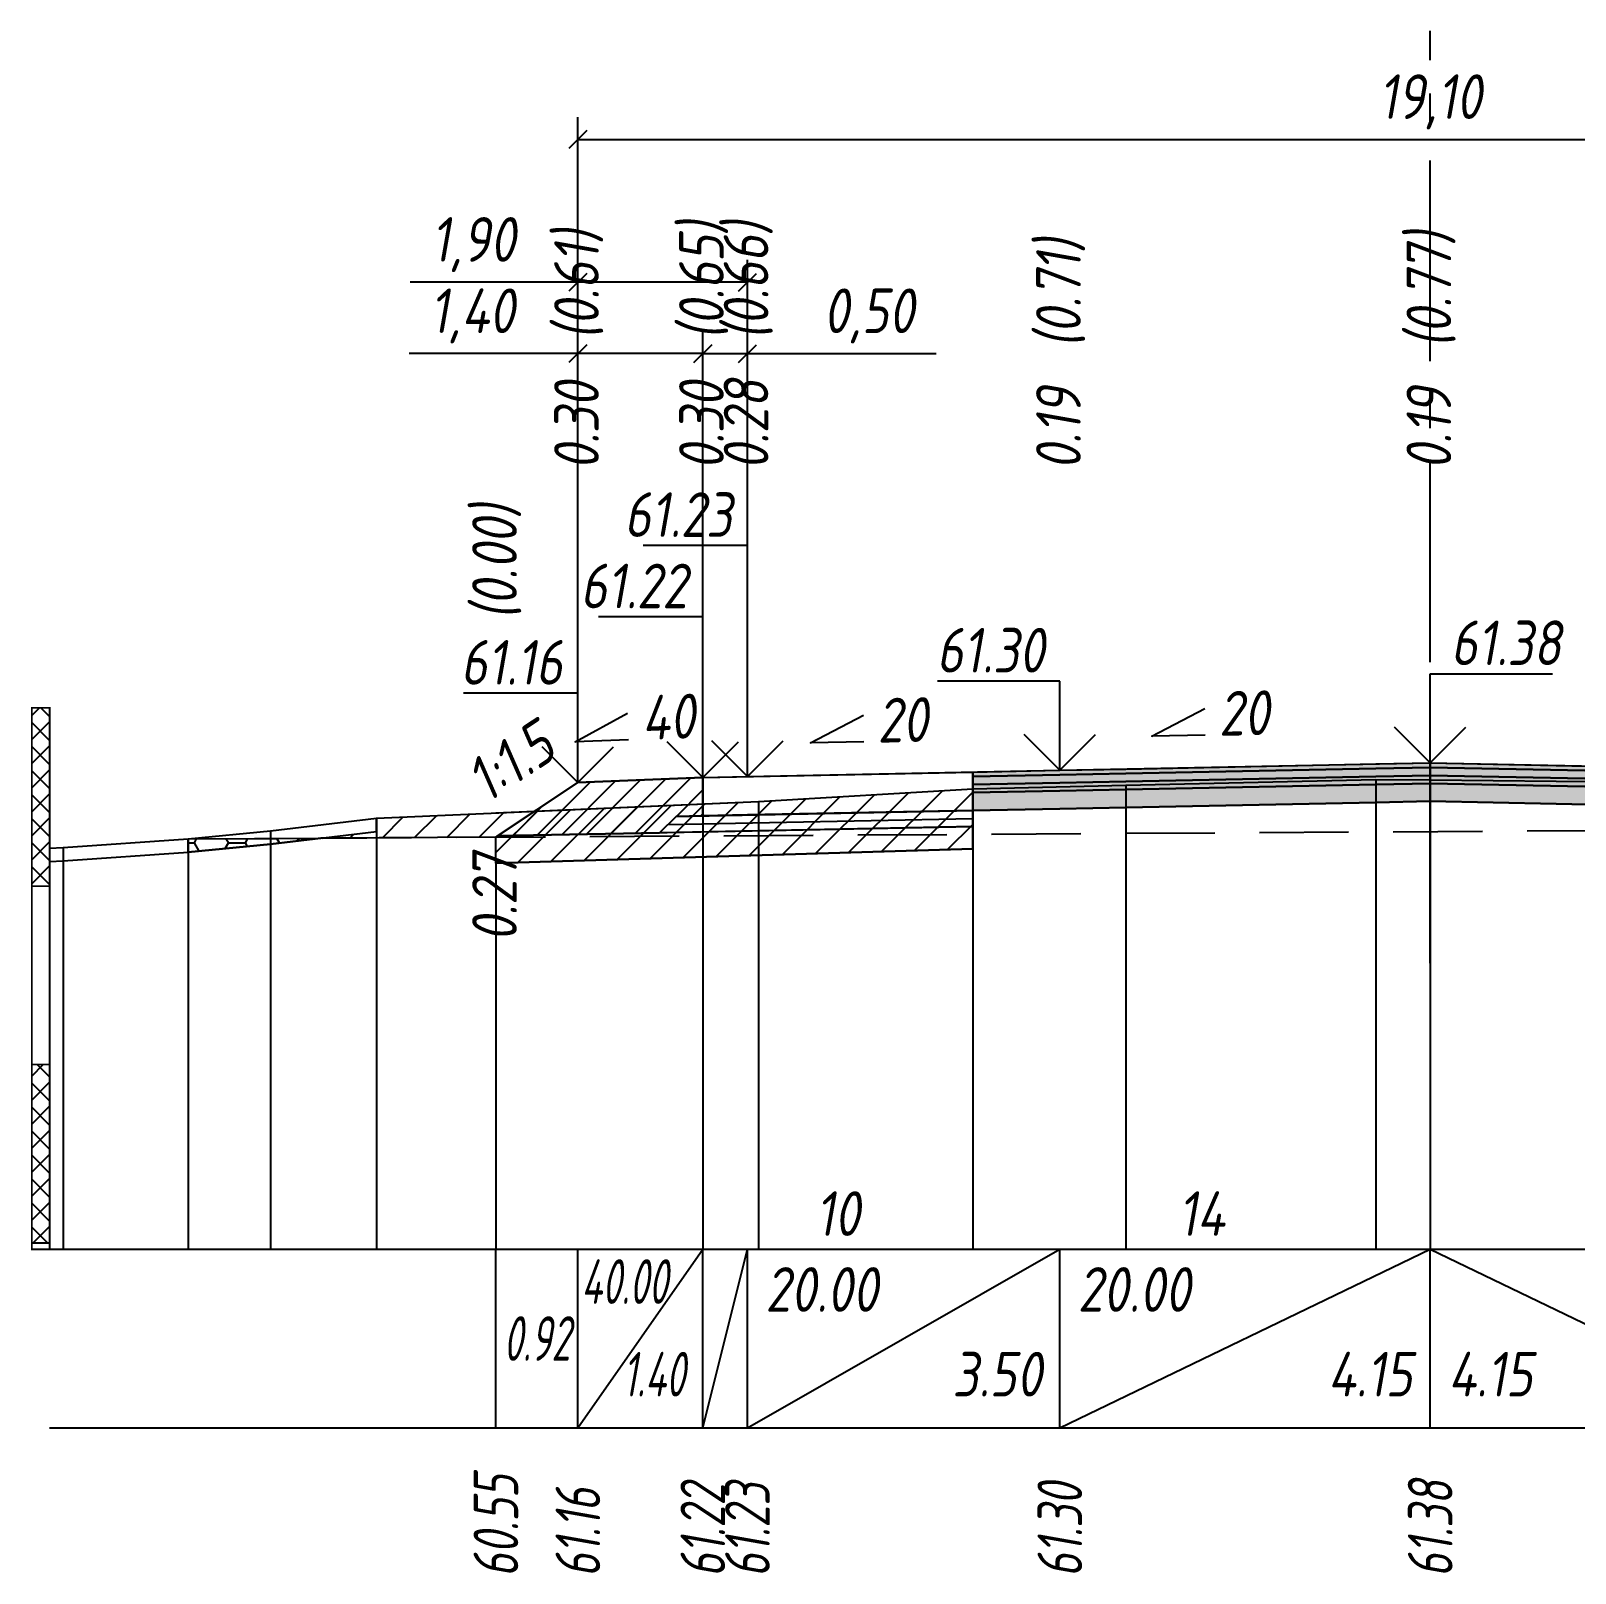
# Model space of a CAD drawing. Extents: x -717 to 1451, y -133302 to 233.
# Drawn here: x 78.9 to 165.5, y -52168.2 to -52081.7 of the extents above; entities that cross this region are included whole.
import ezdxf
from ezdxf.enums import TextEntityAlignment as Align

# ---------------------------------------------------------------- set-up
doc = ezdxf.new("R2010")
doc.units = 0
doc.linetypes.add('осевая2', pattern=[1.125, 0.75, -0.125, 0.125, -0.125])
doc.linetypes.add('штриховая', pattern=[0.75, 0.5, -0.25])
for name, color, linetype in [('Интерполированный поперечник', 2, 'Continuous'), ('Код_514', 1, 'Continuous'), ('Контур_0', 7, 'Continuous'), ('Контур_2521', 7, 'Continuous'), ('Контур_2564', 7, 'Continuous'), ('Контур_2660', 7, 'Continuous'), ('Контур_2665', 7, 'Continuous'), ('Контур_400', 7, 'Continuous'), ('Контур_508', 7, 'Continuous'), ('Контур_512', 7, 'Continuous'), ('Контур_513', 7, 'Continuous'), ('Контур_818', 7, 'Continuous'), ('Красный поперечник', 1, 'Continuous'), ('Линейка абсолютных высот', 7, 'Continuous'), ('Объём_2501', 7, 'Continuous'), ('Объём_2564', 7, 'Continuous'), ('Объём_2650', 7, 'Continuous'), ('Объём_2660', 7, 'Continuous'), ('Объём_2661', 7, 'Continuous'), ('Объём_2665', 7, 'Continuous'), ('Объём_2666', 7, 'Continuous'), ('Объём_2667', 7, 'Continuous'), ('Объём_2668', 7, 'Continuous'), ('Объём_2669', 7, 'Continuous'), ('Объём_2675', 7, 'Continuous'), ('Объём_2753', 7, 'Continuous'), ('Ось', 1, 'осевая2'), ('Откосы', 7, 'Continuous'), ('Отметки покрытия', 7, 'Continuous'), ('Рабочие отметки', 7, 'Continuous'), ('Рабочие отметки доп.', 7, 'Continuous'), ('Слои выравнивания', 7, 'Continuous'), ('Таблица', 7, 'Continuous'), ('Уклоны проезжей части', 7, 'Continuous'), ('Черный поперечник', 3, 'Continuous')]:
    doc.layers.add(name, color=color, linetype=linetype)
for name, color, linetype, true_color in [('Контур_2540', 2, 'Continuous', 0xffff00), ('Контур_2560', 2, 'Continuous', 0xffff00), ('Контур_2561', 7, 'Continuous', 0xff8040), ('Контур_2562', 3, 'Continuous', 0x00ff00), ('Контур_2563', 7, 'Continuous', 0xff8000), ('Контур_2570', 7, 'Continuous', 0x80ff00), ('Контур_2725', 7, 'Continuous', 0x323232), ('Контур_2736', 4, 'Continuous', 0x00ffff), ('Контур_2737', 4, 'Continuous', 0x00ffff), ('Контур_2738', 4, 'Continuous', 0x00ffff), ('Контур_2739', 4, 'Continuous', 0x00ffff), ('Контур_2741', 4, 'Continuous', 0x00ffff), ('Контур_2742', 4, 'Continuous', 0x00ffff), ('Контур_2743', 4, 'Continuous', 0x00ffff), ('Контур_2744', 7, 'Continuous', 0xa4ffff), ('Контур_2745', 7, 'Continuous', 0xa4ffff), ('Контур_2747', 4, 'Continuous', 0x00ffff), ('Контур_2748', 4, 'Continuous', 0x00ffff), ('Контур_2749', 4, 'Continuous', 0x00ffff), ('Контур_2750', 4, 'Continuous', 0x00ffff), ('Контур_2751', 4, 'Continuous', 0x00ffff), ('Контур_2752', 4, 'Continuous', 0x00ffff), ('Контур_2760', 7, 'Continuous', 0x323232), ('Контур_2761', 7, 'Continuous', 0x323232), ('Контур_2762', 7, 'Continuous', 0x323232), ('Контур_2763', 7, 'Continuous', 0x323232), ('Контур_402', 7, 'Continuous', 0xff6464), ('Контур_703', 4, 'Continuous', 0x00ffff), ('Контур_705', 4, 'Continuous', 0x00ffff), ('Контур_707', 4, 'Continuous', 0x00ffff), ('Контур_720', 131, 'Continuous', 0xaaffff), ('Объём_2500', 7, 'Continuous', 0xc0c0c0), ('Объём_2520', 7, 'Continuous', 0x80ffff), ('Объём_2540', 2, 'Continuous', 0xffff00), ('Объём_2560', 2, 'Continuous', 0xffff00), ('Объём_2561', 7, 'Continuous', 0xff8040), ('Объём_2562', 3, 'Continuous', 0x00ff00), ('Объём_2563', 7, 'Continuous', 0xff8000), ('Объём_2600', 7, 'Continuous', 0x808000), ('Объём_2746', 2, 'Continuous', 0xffff00)]:
    doc.layers.add(name, color=color, linetype=linetype, true_color=true_color)
doc.styles.get("Standard").update_dxf_attribs({"font": 'txt', "height": 2.5})
doc.styles.add('М', font='romand.shx', dxfattribs={"width": 0.8, "oblique": 10, "height": 2.5})
doc.dimstyles.new('ISO-25', dxfattribs={"dimtxt": 2.5, "dimasz": 2.5, "dimexe": 1.25, "dimexo": 0.625, "dimtad": 1, "dimtxsty": 'Standard', "dimcen": 2.5, "dimadec": 0, "dimazin": 0, "dimtfac": 1, "dimtmove": 0, "dimatfit": 3, "dimfxl": 1, "dimarcsym": 0})
pattern_1 = [(45.0000013, (0, 0), (-0.67351924, 0.673519211), []), (135.0000003, (0, 0), (-0.673519222, -0.67351923), [])]

# ---------------------------------------------------------------- blocks, each defined once
blk = doc.blocks.new('_Oblique')
at = {"color": 0, "linetype": 'ByBlock', "lineweight": -2}
blk.add_line((-0.5, -0.5), (0.5, 0.5), dxfattribs=at)
blk = doc.blocks.new('*D1243')
at = {"color": 0, "lineweight": -2, "transparency": 16777216}
for p, q in [((109.592, -52123.273), (109.592, -52098.553)), ((116.592, -52122.993), (116.592, -52098.553)), ((109.592, -52099.803), (100.14, -52099.803)), ((116.592, -52099.803), (109.592, -52099.803))]:
    blk.add_line(p, q, dxfattribs=at)
at = {"layer": 'Defpoints', "color": 0, "transparency": 16777216}
for p in [(116.592, -52099.803), (116.592, -52123.618), (109.592, -52123.898)]:
    blk.add_point(p, dxfattribs=at)
at = {"color": 0, "lineweight": -2, "transparency": 16777216, "rotation": 180}
blk.add_blockref('_Oblique', (109.592, -52099.803), dxfattribs=at)
at = {"color": 0, "lineweight": -2, "transparency": 16777216}
blk.add_blockref('_Oblique', (116.592, -52099.803), dxfattribs=at)
at = {"color": 0, "transparency": 16777216, "insert": (103.68, -52097.69), "char_height": 2.5, "width": 8.75, "attachment_point": 5, "style": 'М'}
blk.add_mtext('1,40', dxfattribs=at)
blk = doc.blocks.new('*D1245')
at = {"color": 0, "lineweight": -2, "transparency": 16777216}
for p, q in [((116.592, -52122.993), (116.592, -52098.553)), ((119.092, -52122.943), (119.092, -52098.553)), ((116.592, -52099.803), (119.092, -52099.803)), ((119.092, -52099.803), (129.658, -52099.803))]:
    blk.add_line(p, q, dxfattribs=at)
at = {"layer": 'Defpoints', "color": 0, "transparency": 16777216}
for p in [(119.092, -52099.803), (116.592, -52123.618), (119.092, -52123.568)]:
    blk.add_point(p, dxfattribs=at)
at = {"color": 0, "lineweight": -2, "transparency": 16777216, "rotation": 180}
blk.add_blockref('_Oblique', (116.592, -52099.803), dxfattribs=at)
at = {"color": 0, "lineweight": -2, "transparency": 16777216}
blk.add_blockref('_Oblique', (119.092, -52099.803), dxfattribs=at)
at = {"color": 0, "transparency": 16777216, "insert": (125.896, -52097.69), "char_height": 2.5, "width": 9.16667, "attachment_point": 5, "style": 'М'}
blk.add_mtext('0,50', dxfattribs=at)
blk = doc.blocks.new('*D1248')
at = {"color": 0, "lineweight": -2, "transparency": 16777216}
for p, q in [((109.592, -52123.273), (109.592, -52094.553)), ((119.092, -52122.943), (119.092, -52094.553)), ((109.592, -52095.803), (100.202, -52095.803)), ((119.092, -52095.803), (109.592, -52095.803))]:
    blk.add_line(p, q, dxfattribs=at)
at = {"layer": 'Defpoints', "color": 0, "transparency": 16777216}
for p in [(119.092, -52095.803), (119.092, -52123.568), (109.592, -52123.898)]:
    blk.add_point(p, dxfattribs=at)
at = {"color": 0, "lineweight": -2, "transparency": 16777216, "rotation": 180}
blk.add_blockref('_Oblique', (109.592, -52095.803), dxfattribs=at)
at = {"color": 0, "lineweight": -2, "transparency": 16777216}
blk.add_blockref('_Oblique', (119.092, -52095.803), dxfattribs=at)
at = {"color": 0, "transparency": 16777216, "insert": (103.743, -52093.69), "char_height": 2.5, "width": 8.75, "attachment_point": 5, "style": 'М'}
blk.add_mtext('1,90', dxfattribs=at)
blk = doc.blocks.new('*D1249')
at = {"color": 0, "lineweight": -2, "transparency": 16777216}
for p, q in [((109.592, -52123.273), (109.592, -52086.553)), ((205.092, -52123.273), (205.092, -52086.553)), ((109.592, -52087.803), (205.092, -52087.803))]:
    blk.add_line(p, q, dxfattribs=at)
at = {"layer": 'Defpoints', "color": 0, "transparency": 16777216}
for p in [(205.092, -52087.803), (109.592, -52123.898), (205.092, -52123.898)]:
    blk.add_point(p, dxfattribs=at)
at = {"color": 0, "lineweight": -2, "transparency": 16777216, "rotation": 180}
blk.add_blockref('_Oblique', (109.592, -52087.803), dxfattribs=at)
at = {"color": 0, "lineweight": -2, "transparency": 16777216}
blk.add_blockref('_Oblique', (205.092, -52087.803), dxfattribs=at)
at = {"color": 0, "transparency": 16777216, "insert": (157.342, -52085.69), "char_height": 2.5, "width": 10.41667, "attachment_point": 5, "style": 'М'}
blk.add_mtext('19,10', dxfattribs=at)

msp = doc.modelspace()

# ---------------------------------------------------------------- hatches: boundary and pattern name
at = {"layer": 'Линейка абсолютных высот'}
h = msp.add_hatch(dxfattribs=at)
h.set_pattern_fill('ANSI37', scale=0.3, style=0)
h.set_pattern_definition(pattern_1)
h.paths.add_polyline_path([(80, -52129.648), (80, -52119.648), (79, -52119.648), (79, -52129.648)])
h = msp.add_hatch(dxfattribs=at)
h.set_pattern_fill('ANSI37', scale=0.3, style=0)
h.set_pattern_definition(pattern_1)
h.paths.add_polyline_path([(80, -52149.648), (80, -52139.648), (79, -52139.648), (79, -52149.648)])
at = {"layer": 'Объём_2563'}
h = msp.add_hatch(dxfattribs=at)
h.set_pattern_fill('ANSI31', color=256, scale=0.3)
h.paths.add_polyline_path([(109.592, -52123.836), (116.592, -52123.556), (116.592, -52125.706), (115.092, -52125.736), (114.174, -52126.654), (105.092, -52126.836)])
at = {"layer": 'Объём_2600'}
h = msp.add_hatch(dxfattribs=at)
h.set_pattern_fill('ANSI31', color=6, scale=0.4)
h.paths.add_polyline_path([(105, -52128.361), (105, -52126.897), (95.184, -52126.956), (98.32, -52126.581), (98.32, -52125.831), (119.715, -52124.898), (131.721, -52124.201), (131.721, -52127.559)])
h = msp.add_hatch(dxfattribs=at)
h.set_pattern_fill('HONEY', color=5, scale=0.3)
h.paths.add_polyline_path([(87.77, -52127.001), (95.184, -52126.956), (92.365, -52127.294), (87.77, -52127.751)])
at = {"layer": 'Слои выравнивания'}
for color, points in [(2, [(131.721, -52123.253), (136.592, -52123.156), (140.283, -52123.082), (154.298, -52122.801), (157.342, -52122.741), (157.342, -52122.991), (154.298, -52123.051), (140.283, -52123.332), (136.592, -52123.406), (131.721, -52123.503)]), (2, [(157.342, -52122.741), (167.934, -52122.952), (176.61, -52123.126), (176.61, -52123.376), (167.934, -52123.202), (157.342, -52122.991)]), (3, [(131.721, -52123.503), (136.592, -52123.406), (140.283, -52123.332), (154.298, -52123.051), (157.342, -52122.991), (157.342, -52123.441), (154.298, -52123.501), (140.283, -52123.782), (136.592, -52123.856), (131.721, -52123.953)]), (4, [(131.721, -52123.953), (136.592, -52123.856), (140.283, -52123.782), (154.298, -52123.501), (157.342, -52123.441), (157.342, -52123.891), (154.298, -52123.951), (140.283, -52124.232), (136.592, -52124.306), (131.721, -52124.403)]), (3, [(157.342, -52122.991), (167.934, -52123.202), (176.61, -52123.376), (176.61, -52123.826), (167.934, -52123.652), (157.342, -52123.441)]), (4, [(157.342, -52123.441), (167.934, -52123.652), (176.61, -52123.826), (176.61, -52124.276), (167.934, -52124.102), (157.342, -52123.891)]), (5, [(131.721, -52124.403), (136.592, -52124.306), (140.283, -52124.232), (154.298, -52123.951), (157.342, -52123.891), (157.342, -52124.891), (154.298, -52124.951), (140.283, -52125.232), (136.592, -52125.306), (131.721, -52125.403)]), (5, [(157.342, -52123.891), (167.934, -52124.102), (176.61, -52124.276), (176.61, -52125.276), (167.934, -52125.102), (157.342, -52124.891)])]:
    msp.add_hatch(color=color, dxfattribs=at).paths.add_polyline_path(points)

# ---------------------------------------------------------------- linework, layer by layer
at = {"layer": 'Интерполированный поперечник', "linetype": 'штриховая', "ltscale": 10, "flags": 128}
msp.add_lwpolyline([(87.77, -52127.001), (206.219, -52126.288)], dxfattribs=at)
at = {"layer": 'Код_514'}
for p, q in [((105, -52160), (105, -52150)), ((109.592, -52160), (109.592, -52150)), ((109.592, -52160), (116.592, -52150)), ((116.592, -52160), (116.592, -52150)), ((116.592, -52160), (119.092, -52150)), ((119.092, -52160), (119.092, -52150)), ((119.092, -52160), (136.592, -52150)), ((136.592, -52160), (136.592, -52150)), ((136.592, -52160), (157.342, -52150)), ((157.342, -52160), (157.342, -52150)), ((157.342, -52150), (178.092, -52160))]:
    msp.add_line(p, q, dxfattribs=at)
at = {"layer": 'Контур_0', "flags": 128}
for points in [[(119.092, -52125.656), (116.592, -52125.706), (116.592, -52123.556), (131.721, -52123.253), (131.721, -52125.403), (119.092, -52125.656), (119.092, -52125.656)], [(109.592, -52123.836), (105, -52126.897), (105, -52126.897), (105, -52126.897), (105, -52126.897), (105, -52126.897), (105, -52126.897), (105, -52126.897), (105, -52126.897), (105, -52126.897), (105, -52126.897), (105, -52126.897), (105, -52126.897), (105, -52126.897), (105, -52126.897), (105, -52126.897)], [(109.592, -52123.836), (105, -52126.897), (105, -52126.897), (105, -52126.897), (105, -52126.897), (105, -52126.897), (105, -52126.897), (105, -52126.897), (105, -52126.897), (105, -52126.897), (105, -52126.897), (105, -52126.897), (105, -52126.897), (105, -52126.897), (105, -52126.897), (105, -52126.897), (105, -52126.897), (105, -52126.897), (105, -52126.897), (105, -52126.897), (105, -52126.897), (105, -52126.897), (105, -52126.897), (105, -52126.897), (105, -52126.897), (105, -52126.897), (105, -52126.897), (105, -52126.897), (105, -52126.897), (105, -52126.897)], [(105.092, -52126.836), (114.174, -52126.654), (115.092, -52125.736), (116.592, -52125.706)], [(115.092, -52125.736), (131.721, -52125.403), (131.721, -52126.303), (114.174, -52126.654), (115.092, -52125.736), (115.092, -52125.736)]]:
    msp.add_lwpolyline(points, dxfattribs=at)
at = {"layer": 'Контур_2521', "color": 250, "flags": 128}
msp.add_lwpolyline([(114.633, -52126.195), (131.721, -52125.853)], dxfattribs=at)
at = {"layer": 'Контур_2540', "flags": 128}
msp.add_lwpolyline([(105.092, -52126.836), (131.721, -52126.303), (131.721, -52127.559), (105, -52128.361), (105, -52126.897), (105.092, -52126.836), (105.092, -52126.836)], dxfattribs=at)
at = {"layer": 'Контур_2560', "flags": 128}
msp.add_lwpolyline([(109.592, -52123.836), (109.592, -52123.836), (109.592, -52123.836), (116.592, -52123.556)], dxfattribs=at)
at = {"layer": 'Контур_2561', "flags": 128}
msp.add_lwpolyline([(116.592, -52123.556), (116.592, -52123.556), (109.592, -52123.836), (109.592, -52123.836), (116.592, -52123.556)], dxfattribs=at)
at = {"layer": 'Контур_2562', "flags": 128}
msp.add_lwpolyline([(109.592, -52123.836), (109.592, -52123.836), (109.592, -52123.836), (109.592, -52123.836), (109.592, -52123.836)], dxfattribs=at)
at = {"layer": 'Контур_2563', "flags": 128}
msp.add_lwpolyline([(109.592, -52123.836), (116.592, -52123.556), (116.592, -52125.706), (115.092, -52125.736), (114.174, -52126.654), (105.092, -52126.836), (109.592, -52123.836), (109.592, -52123.836)], dxfattribs=at)
at = {"layer": 'Контур_2564', "flags": 128}
msp.add_lwpolyline([(109.592, -52123.836), (116.592, -52123.556)], dxfattribs=at)
at = {"layer": 'Контур_2570', "flags": 128}
msp.add_lwpolyline([(80, -52128.262), (80.758, -52128.234), (87.77, -52127.751), (87.77, -52127.751), (92.365, -52127.294), (98.32, -52126.581), (98.32, -52125.831), (119.715, -52124.898), (131.721, -52124.201), (140.283, -52123.996), (154.298, -52123.667), (157.342, -52123.697), (167.934, -52123.803), (176.61, -52123.908), (190.574, -52124.728), (199.386, -52125.328), (199.386, -52126.078), (205.307, -52126.926), (206.219, -52127.038), (206.219, -52127.038), (210.212, -52126.856), (248.155, -52124.951)], dxfattribs=at)
at = {"layer": 'Контур_2660', "flags": 128}
msp.add_lwpolyline([(105, -52128.361), (131.721, -52127.559)], dxfattribs=at)
at = {"layer": 'Контур_2665', "flags": 128}
msp.add_lwpolyline([(109.592, -52123.836), (109.592, -52123.836)], dxfattribs=at)
at = {"layer": 'Контур_2725', "flags": 128}
msp.add_lwpolyline([(131.721, -52125.403), (136.592, -52125.306), (140.283, -52125.232), (154.298, -52124.951), (157.342, -52124.891), (167.934, -52125.102), (176.61, -52125.276)], dxfattribs=at)
at = {"layer": 'Контур_2736', "flags": 128}
msp.add_lwpolyline([(109.592, -52123.836), (105, -52126.897)], dxfattribs=at)
at = {"layer": 'Контур_2737', "flags": 128}
msp.add_lwpolyline([(105, -52126.897), (105, -52126.897)], dxfattribs=at)
at = {"layer": 'Контур_2738', "flags": 128}
msp.add_lwpolyline([(105, -52126.897), (105, -52126.897)], dxfattribs=at)
at = {"layer": 'Контур_2739', "flags": 128}
msp.add_lwpolyline([(105, -52126.897), (105, -52126.897)], dxfattribs=at)
at = {"layer": 'Контур_2741', "flags": 128}
msp.add_lwpolyline([(105, -52126.897), (105, -52126.897)], dxfattribs=at)
at = {"layer": 'Контур_2742', "flags": 128}
msp.add_lwpolyline([(105, -52126.897), (105, -52126.897)], dxfattribs=at)
at = {"layer": 'Контур_2743', "flags": 128}
msp.add_lwpolyline([(105, -52126.897), (105, -52126.897)], dxfattribs=at)
at = {"layer": 'Контур_2744', "flags": 128}
msp.add_lwpolyline([(105, -52126.897), (105, -52126.897)], dxfattribs=at)
msp.add_lwpolyline([(105, -52126.897), (105, -52126.897)], dxfattribs=at)
msp.add_lwpolyline([(105, -52126.897), (105, -52126.897)], dxfattribs=at)
msp.add_lwpolyline([(105, -52126.897), (105, -52126.897)], dxfattribs=at)
msp.add_lwpolyline([(105, -52126.897), (105, -52126.897)], dxfattribs=at)
msp.add_lwpolyline([(105, -52126.897), (105, -52126.897)], dxfattribs=at)
at = {"layer": 'Контур_2745', "flags": 128}
msp.add_lwpolyline([(105, -52126.897), (105, -52126.897)], dxfattribs=at)
msp.add_lwpolyline([(105, -52126.897), (105, -52126.897)], dxfattribs=at)
msp.add_lwpolyline([(105, -52126.897), (105, -52126.897)], dxfattribs=at)
msp.add_lwpolyline([(105, -52126.897), (105, -52126.897)], dxfattribs=at)
msp.add_lwpolyline([(105, -52126.897), (105, -52126.897)], dxfattribs=at)
msp.add_lwpolyline([(105, -52126.897), (105, -52126.897)], dxfattribs=at)
at = {"layer": 'Контур_2747', "flags": 128}
msp.add_lwpolyline([(105, -52126.897), (105, -52126.897)], dxfattribs=at)
at = {"layer": 'Контур_2748', "flags": 128}
msp.add_lwpolyline([(105, -52126.897), (105, -52126.897)], dxfattribs=at)
at = {"layer": 'Контур_2749', "flags": 128}
msp.add_lwpolyline([(105, -52126.897), (105, -52126.897)], dxfattribs=at)
at = {"layer": 'Контур_2750', "flags": 128}
msp.add_lwpolyline([(105, -52126.897), (105, -52126.897)], dxfattribs=at)
at = {"layer": 'Контур_2751', "flags": 128}
msp.add_lwpolyline([(105, -52126.897), (105, -52126.897)], dxfattribs=at)
at = {"layer": 'Контур_2752', "flags": 128}
msp.add_lwpolyline([(105, -52126.897), (105, -52126.897)], dxfattribs=at)
at = {"layer": 'Контур_2760', "flags": 128}
msp.add_lwpolyline([(131.721, -52123.253), (136.592, -52123.156), (140.283, -52123.082), (154.298, -52122.801), (157.342, -52122.741), (167.934, -52122.952), (176.61, -52123.126)], dxfattribs=at)
at = {"layer": 'Контур_2761', "flags": 128}
msp.add_lwpolyline([(131.721, -52123.503), (136.592, -52123.406), (140.283, -52123.332), (154.298, -52123.051), (157.342, -52122.991), (167.934, -52123.202), (176.61, -52123.376)], dxfattribs=at)
at = {"layer": 'Контур_2762', "flags": 128}
msp.add_lwpolyline([(131.721, -52123.953), (136.592, -52123.856), (140.283, -52123.782), (154.298, -52123.501), (157.342, -52123.441), (167.934, -52123.652), (176.61, -52123.826)], dxfattribs=at)
at = {"layer": 'Контур_2763', "flags": 128}
msp.add_lwpolyline([(131.721, -52124.403), (136.592, -52124.306), (140.283, -52124.232), (154.298, -52123.951), (157.342, -52123.891), (167.934, -52124.102), (176.61, -52124.276)], dxfattribs=at)
at = {"layer": 'Контур_400', "flags": 128}
for points in [[(116.592, -52123.556), (119.092, -52123.506), (119.092, -52123.506), (119.092, -52123.506), (119.092, -52123.506), (119.092, -52123.506), (119.092, -52123.506), (136.592, -52123.156), (157.342, -52122.741)], [(157.342, -52122.741), (178.092, -52123.156), (195.592, -52123.506), (195.592, -52123.506), (195.592, -52123.506), (195.592, -52123.506), (195.592, -52123.506), (195.592, -52123.506), (198.092, -52123.556)]]:
    msp.add_lwpolyline(points, dxfattribs=at)
at = {"layer": 'Контур_402', "flags": 128}
msp.add_lwpolyline([(105, -52128.361), (131.721, -52127.559), (131.721, -52125.403), (157.342, -52124.891), (176.61, -52125.276), (176.61, -52127.369), (211.984, -52128.43)], dxfattribs=at)
at = {"layer": 'Контур_508', "flags": 128}
msp.add_lwpolyline([(105, -52128.361), (131.721, -52127.559), (131.721, -52125.403), (157.342, -52124.891), (176.61, -52125.276), (176.61, -52127.369), (211.984, -52128.43), (214.339, -52130), (216.339, -52130), (223.155, -52125.456)], dxfattribs=at)
at = {"layer": 'Контур_512', "flags": 128}
msp.add_lwpolyline([(105, -52128.361), (131.721, -52127.559)], dxfattribs=at)
at = {"layer": 'Контур_513', "flags": 128}
msp.add_lwpolyline([(105, -52128.361), (131.721, -52127.559), (131.721, -52125.403), (157.342, -52124.891), (176.61, -52125.276), (176.61, -52127.369), (211.984, -52128.43), (214.339, -52130), (216.339, -52130), (223.155, -52125.456)], dxfattribs=at)
at = {"layer": 'Контур_703', "flags": 128}
for points in [[(109.592, -52123.836), (105, -52126.897)], [(105, -52126.897), (105, -52126.897)]]:
    msp.add_lwpolyline(points, dxfattribs=at)
at = {"layer": 'Контур_705', "flags": 128}
msp.add_lwpolyline([(105, -52126.897), (105, -52126.897)], dxfattribs=at)
at = {"layer": 'Контур_707', "flags": 128}
msp.add_lwpolyline([(105, -52126.897), (105, -52126.897)], dxfattribs=at)
at = {"layer": 'Контур_720', "flags": 128}
msp.add_lwpolyline([(105, -52126.897), (105, -52126.897)], dxfattribs=at)
at = {"layer": 'Контур_818', "flags": 128}
msp.add_lwpolyline([(105, -52125.54), (119.715, -52124.898), (131.721, -52124.201), (140.283, -52123.996), (154.298, -52123.667), (157.342, -52123.697), (167.934, -52123.803), (176.61, -52123.908), (190.574, -52124.728), (199.386, -52125.328), (199.386, -52126.078), (205.307, -52126.926), (206.219, -52127.038), (206.219, -52127.038), (210.212, -52126.856), (223.155, -52126.206)], dxfattribs=at)
at = {"layer": 'Красный поперечник'}
for p, q in [((136.592, -52123.156), (157.342, -52122.741)), ((157.342, -52122.741), (178.092, -52123.156)), ((109.592, -52123.836), (116.592, -52123.556)), ((116.592, -52123.556), (119.092, -52123.506)), ((119.092, -52123.506), (136.592, -52123.156)), ((105, -52126.897), (109.592, -52123.836)), ((131.721, -52127.559), (131.721, -52150)), ((105, -52128.361), (105, -52150))]:
    msp.add_line(p, q, dxfattribs=at)
at = {"layer": 'Линейка абсолютных высот', "color": 7, "const_width": 0.1, "flags": 128}
for points in [[(80, -52129.648), (80, -52119.648), (79, -52119.648), (79, -52129.648), (80, -52129.648)], [(80, -52139.648), (80, -52129.648), (79, -52129.648), (79, -52139.648), (80, -52139.648)], [(80, -52149.648), (80, -52139.648), (79, -52139.648), (79, -52149.648), (80, -52149.648)], [(80, -52150), (80, -52149.648), (79, -52149.648), (79, -52150), (80, -52150)]]:
    msp.add_lwpolyline(points, dxfattribs=at)
at = {"layer": 'Объём_2500', "flags": 128}
msp.add_lwpolyline([(119.092, -52125.656), (116.592, -52125.706), (116.592, -52123.556), (131.721, -52123.253), (131.721, -52125.403), (119.092, -52125.656), (119.092, -52125.656)], dxfattribs=at)
at = {"layer": 'Объём_2501', "flags": 128}
for points in [[(116.592, -52123.556), (119.092, -52123.506), (119.092, -52123.506), (119.092, -52123.506), (119.092, -52123.506), (119.092, -52123.506), (119.092, -52123.506), (136.592, -52123.156), (157.342, -52122.741)], [(157.342, -52122.741), (178.092, -52123.156), (195.592, -52123.506), (195.592, -52123.506), (195.592, -52123.506), (195.592, -52123.506), (195.592, -52123.506), (195.592, -52123.506), (198.092, -52123.556)]]:
    msp.add_lwpolyline(points, dxfattribs=at)
at = {"layer": 'Объём_2520', "color": 250, "flags": 128}
msp.add_lwpolyline([(115.092, -52125.736), (131.721, -52125.403), (131.721, -52126.303), (114.174, -52126.654), (115.092, -52125.736), (115.092, -52125.736)], dxfattribs=at)
at = {"layer": 'Объём_2540', "flags": 128}
msp.add_lwpolyline([(105.092, -52126.836), (131.721, -52126.303), (131.721, -52127.559), (105, -52128.361), (105, -52126.897), (105.092, -52126.836), (105.092, -52126.836)], dxfattribs=at)
at = {"layer": 'Объём_2560', "flags": 128}
msp.add_lwpolyline([(109.592, -52123.836), (109.592, -52123.836), (109.592, -52123.836), (116.592, -52123.556)], dxfattribs=at)
at = {"layer": 'Объём_2561', "flags": 128}
msp.add_lwpolyline([(116.592, -52123.556), (116.592, -52123.556), (109.592, -52123.836), (109.592, -52123.836), (116.592, -52123.556)], dxfattribs=at)
at = {"layer": 'Объём_2562', "flags": 128}
msp.add_lwpolyline([(109.592, -52123.836), (109.592, -52123.836), (109.592, -52123.836), (109.592, -52123.836), (109.592, -52123.836)], dxfattribs=at)
at = {"layer": 'Объём_2563', "color": 250, "flags": 128}
msp.add_lwpolyline([(109.592, -52123.836), (116.592, -52123.556), (116.592, -52125.706), (115.092, -52125.736), (114.174, -52126.654), (105.092, -52126.836), (109.592, -52123.836), (109.592, -52123.836)], dxfattribs=at)
at = {"layer": 'Объём_2564', "flags": 128}
msp.add_lwpolyline([(109.592, -52123.836), (116.592, -52123.556)], dxfattribs=at)
at = {"layer": 'Объём_2600', "color": 5, "flags": 128}
msp.add_lwpolyline([(87.77, -52127.001), (95.184, -52126.956), (92.365, -52127.294), (87.77, -52127.751), (87.77, -52127.001), (87.77, -52127.001)], dxfattribs=at)
at = {"layer": 'Объём_2650', "color": 6, "flags": 128}
msp.add_lwpolyline([(105, -52128.361), (105, -52126.897), (95.184, -52126.956), (98.32, -52126.581), (98.32, -52125.831), (119.715, -52124.898), (131.721, -52124.201), (131.721, -52127.559), (105, -52128.361), (105, -52128.361)], dxfattribs=at)
at = {"layer": 'Объём_2660', "flags": 128}
msp.add_lwpolyline([(105, -52128.361), (131.721, -52127.559)], dxfattribs=at)
at = {"layer": 'Объём_2661', "flags": 128}
msp.add_lwpolyline([(109.592, -52123.836), (105, -52126.897)], dxfattribs=at)
at = {"layer": 'Объём_2665', "flags": 128}
msp.add_lwpolyline([(109.592, -52123.836), (109.592, -52123.836)], dxfattribs=at)
at = {"layer": 'Объём_2666', "flags": 128}
msp.add_lwpolyline([(109.592, -52123.836), (105, -52126.897)], dxfattribs=at)
at = {"layer": 'Объём_2667', "flags": 128}
msp.add_lwpolyline([(105, -52126.897), (105, -52126.897)], dxfattribs=at)
msp.add_lwpolyline([(105, -52126.897), (105, -52126.897)], dxfattribs=at)
at = {"layer": 'Объём_2668', "flags": 128}
msp.add_lwpolyline([(105, -52126.897), (105, -52126.897)], dxfattribs=at)
msp.add_lwpolyline([(105, -52126.897), (105, -52126.897)], dxfattribs=at)
at = {"layer": 'Объём_2669', "flags": 128}
msp.add_lwpolyline([(105, -52126.897), (105, -52126.897)], dxfattribs=at)
msp.add_lwpolyline([(105, -52126.897), (105, -52126.897)], dxfattribs=at)
at = {"layer": 'Объём_2675', "flags": 128}
msp.add_lwpolyline([(105, -52126.897), (105, -52126.897)], dxfattribs=at)
msp.add_lwpolyline([(105, -52126.897), (105, -52126.897)], dxfattribs=at)
msp.add_lwpolyline([(105, -52126.897), (105, -52126.897)], dxfattribs=at)
msp.add_lwpolyline([(105, -52126.897), (105, -52126.897)], dxfattribs=at)
msp.add_lwpolyline([(105, -52126.897), (105, -52126.897)], dxfattribs=at)
msp.add_lwpolyline([(105, -52126.897), (105, -52126.897)], dxfattribs=at)
msp.add_lwpolyline([(105, -52126.897), (105, -52126.897)], dxfattribs=at)
msp.add_lwpolyline([(105, -52126.897), (105, -52126.897)], dxfattribs=at)
msp.add_lwpolyline([(105, -52126.897), (105, -52126.897)], dxfattribs=at)
msp.add_lwpolyline([(105, -52126.897), (105, -52126.897)], dxfattribs=at)
msp.add_lwpolyline([(105, -52126.897), (105, -52126.897)], dxfattribs=at)
msp.add_lwpolyline([(105, -52126.897), (105, -52126.897)], dxfattribs=at)
at = {"layer": 'Объём_2746', "flags": 128}
msp.add_lwpolyline([(131.721, -52127.559), (105, -52128.361), (105, -52126.897), (107.179, -52125.445), (119.715, -52124.898), (131.721, -52124.201), (131.721, -52127.559), (131.721, -52127.559)], dxfattribs=at)
at = {"layer": 'Объём_2753', "flags": 128}
msp.add_lwpolyline([(131.721, -52123.253), (131.721, -52123.253)], dxfattribs=at)
at = {"layer": 'Ось', "ltscale": 15}
msp.add_line((157.342, -52133.971), (157.342, -52081.711), dxfattribs=at)
at = {"layer": 'Откосы', "color": 1, "flags": 128}
for points in [[(112.434, -52121.444), (109.436, -52121.564), (112.374, -52119.946)], [(125.617, -52121.564), (122.617, -52121.624), (125.587, -52120.064)], [(144.742, -52121.181), (141.742, -52121.241), (144.712, -52119.682)]]:
    msp.add_lwpolyline(points, dxfattribs=at)
at = {"layer": 'Отметки покрытия', "color": 1}
for p, q in [((119.092, -52110.556), (113.242, -52110.556)), ((119.092, -52123.506), (119.092, -52110.556)), ((116.592, -52114.556), (110.742, -52114.556)), ((116.592, -52123.556), (116.592, -52114.556)), ((136.592, -52118.156), (129.742, -52118.156)), ((136.592, -52123.156), (136.592, -52118.156)), ((157.342, -52122.741), (157.342, -52117.741)), ((157.342, -52117.741), (164.192, -52117.741)), ((109.592, -52118.836), (103.192, -52118.836)), ((109.592, -52123.836), (109.592, -52118.836)), ((157.342, -52122.741), (155.342, -52120.741)), ((157.342, -52122.741), (159.342, -52120.741)), ((109.592, -52123.836), (107.592, -52121.836)), ((109.592, -52123.836), (111.592, -52121.836)), ((116.592, -52123.556), (114.592, -52121.556)), ((116.592, -52123.556), (118.592, -52121.556)), ((119.092, -52123.506), (117.092, -52121.506)), ((119.092, -52123.506), (121.092, -52121.506)), ((136.592, -52123.156), (134.592, -52121.156)), ((136.592, -52123.156), (138.592, -52121.156))]:
    msp.add_line(p, q, dxfattribs=at)
at = {"layer": 'Слои выравнивания'}
for p, q in [((157.342, -52122.741), (157.342, -52150)), ((116.592, -52123.556), (116.592, -52150)), ((131.721, -52123.253), (131.721, -52150))]:
    msp.add_line(p, q, dxfattribs=at)
at = {"layer": 'Слои выравнивания', "color": 2, "flags": 128}
for points in [[(131.721, -52123.253), (136.592, -52123.156), (140.283, -52123.082), (154.298, -52122.801), (157.342, -52122.741), (157.342, -52122.991), (154.298, -52123.051), (140.283, -52123.332), (136.592, -52123.406), (131.721, -52123.503)], [(157.342, -52122.741), (167.934, -52122.952), (176.61, -52123.126), (176.61, -52123.376), (167.934, -52123.202), (157.342, -52122.991)]]:
    msp.add_lwpolyline(points, close=True, dxfattribs=at)
at = {"layer": 'Слои выравнивания', "color": 3, "flags": 128}
for points in [[(131.721, -52123.503), (136.592, -52123.406), (140.283, -52123.332), (154.298, -52123.051), (157.342, -52122.991), (157.342, -52123.441), (154.298, -52123.501), (140.283, -52123.782), (136.592, -52123.856), (131.721, -52123.953)], [(157.342, -52122.991), (167.934, -52123.202), (176.61, -52123.376), (176.61, -52123.826), (167.934, -52123.652), (157.342, -52123.441)]]:
    msp.add_lwpolyline(points, close=True, dxfattribs=at)
at = {"layer": 'Слои выравнивания', "color": 4, "flags": 128}
for points in [[(131.721, -52123.953), (136.592, -52123.856), (140.283, -52123.782), (154.298, -52123.501), (157.342, -52123.441), (157.342, -52123.891), (154.298, -52123.951), (140.283, -52124.232), (136.592, -52124.306), (131.721, -52124.403)], [(157.342, -52123.441), (167.934, -52123.652), (176.61, -52123.826), (176.61, -52124.276), (167.934, -52124.102), (157.342, -52123.891)]]:
    msp.add_lwpolyline(points, close=True, dxfattribs=at)
at = {"layer": 'Слои выравнивания', "color": 5, "flags": 128}
for points in [[(131.721, -52124.403), (136.592, -52124.306), (140.283, -52124.232), (154.298, -52123.951), (157.342, -52123.891), (157.342, -52124.891), (154.298, -52124.951), (140.283, -52125.232), (136.592, -52125.306), (131.721, -52125.403)], [(157.342, -52123.891), (167.934, -52124.102), (176.61, -52124.276), (176.61, -52125.276), (167.934, -52125.102), (157.342, -52124.891)]]:
    msp.add_lwpolyline(points, close=True, dxfattribs=at)
at = {"layer": 'Таблица'}
for p, q in [((80, -52150), (248.155, -52150)), ((80, -52160), (248.155, -52160))]:
    msp.add_line(p, q, dxfattribs=at)
at = {"layer": 'Черный поперечник', "color": 7}
for p, q in [((131.721, -52124.201), (131.721, -52150)), ((140.283, -52123.996), (140.283, -52150)), ((154.298, -52123.667), (154.298, -52150)), ((157.342, -52123.697), (157.342, -52150)), ((119.715, -52124.898), (119.715, -52150)), ((98.32, -52125.831), (98.32, -52150)), ((87.77, -52127.001), (87.77, -52150)), ((92.365, -52126.544), (92.365, -52150)), ((80, -52127.512), (80, -52150)), ((80.758, -52127.484), (80.758, -52150))]:
    msp.add_line(p, q, dxfattribs=at)
at = {"layer": 'Черный поперечник', "flags": 128}
msp.add_lwpolyline([(80, -52127.512), (80.758, -52127.484), (87.77, -52127.001), (92.365, -52126.544), (98.32, -52125.831), (119.715, -52124.898), (131.721, -52124.201), (140.283, -52123.996), (154.298, -52123.667), (157.342, -52123.697), (167.934, -52123.803), (176.61, -52123.908), (190.574, -52124.728), (199.386, -52125.328), (205.307, -52126.176), (206.219, -52126.288), (210.212, -52126.106), (248.155, -52124.201)], dxfattribs=at)

# ---------------------------------------------------------------- texts
at = {"layer": 'Код_514', "style": 'М', "oblique": 10}
for s, width, p in [('40.00', 0.6, (109.774, -52150.56)), ('20.00', 0.8, (120.092, -52151)), ('20.00', 0.8, (137.592, -52151))]:
    msp.add_text(s, height=2.5, dxfattribs=dict(at, width=width)).set_placement(p, align=Align.TOP_LEFT)
at = {"layer": 'Код_514', "style": 'М', "oblique": 10, "width": 0.6}
msp.add_text('0.92', height=2.5, dxfattribs=at).set_placement((107.296, -52155), align=Align.MIDDLE_CENTER)
at = {"layer": 'Код_514', "style": 'М', "oblique": 10}
for s, width, p in [('1.40', 0.6, (115.592, -52159)), ('3.50', 0.8, (135.592, -52159)), ('4.15', 0.8, (156.342, -52159))]:
    msp.add_text(s, height=2.5, dxfattribs=dict(at, width=width)).set_placement(p, align=Align.BOTTOM_RIGHT)
at = {"layer": 'Код_514', "style": 'М', "oblique": 10, "width": 0.8}
msp.add_text('4.15', height=2.5, dxfattribs=at).set_placement((158.342, -52159), align=Align.BOTTOM_LEFT)
at = {"layer": 'Код_514', "style": 'М', "oblique": 10, "width": 0.7}
for s, p in [('60.55', (105, -52168.382)), ('61.16', (109.592, -52168.382)), ('61.22', (116.592, -52168.382)), ('61.23', (119.092, -52168.382)), ('61.30', (136.592, -52168.382)), ('61.38', (157.342, -52168.382))]:
    msp.add_text(s, height=2.5, rotation=90, dxfattribs=at).set_placement(p, align=Align.MIDDLE_LEFT)
at = {"layer": 'Отметки покрытия', "color": 1, "style": 'М', "oblique": 10, "width": 0.8}
for s, p in [('61.23', (118.233, -52110.824)), ('61.22', (115.733, -52114.824)), ('61.16', (108.733, -52119.104)), ('61.30', (135.733, -52118.424))]:
    msp.add_text(s, height=2.5, dxfattribs=at).set_placement(p, align=Align.BOTTOM_RIGHT)
msp.add_text('61.38', height=2.5, dxfattribs=at).set_placement((158.483, -52118.009), align=Align.BOTTOM_LEFT)
at = {"layer": 'Рабочие отметки', "color": 1, "style": 'М', "oblique": 10, "width": 0.8}
for s, p in [('0.28', (119.014, -52106.306)), ('0.30', (109.514, -52106.306)), ('0.30', (116.514, -52106.306)), ('0.19', (136.514, -52106.306)), ('0.19', (157.264, -52106.306))]:
    msp.add_text(s, height=2.5, rotation=90, dxfattribs=at).set_placement(p, align=Align.MIDDLE_LEFT)
msp.add_text('0.27', height=2.5, rotation=90, dxfattribs=at).set_placement((104.922, -52127.828), align=Align.MIDDLE_RIGHT)
at = {"layer": 'Рабочие отметки доп.', "color": 1, "style": 'М', "oblique": 10, "width": 0.8}
for s, p in [('(0.65)', (116.514, -52099.006)), ('(0.66)', (119.014, -52099.006)), ('(0.61)', (109.514, -52099.006)), ('(0.71)', (136.514, -52099.456)), ('(0.77)', (157.264, -52099.456)), ('(0.00)', (104.922, -52114.697))]:
    msp.add_text(s, height=2.5, rotation=90, dxfattribs=at).set_placement(p, align=Align.MIDDLE_LEFT)
at = {"layer": 'Слои выравнивания', "style": 'М', "oblique": 10, "width": 0.8}
for s, p in [('10', (124.157, -52150)), ('14', (144.532, -52150))]:
    msp.add_text(s, height=2.5, dxfattribs=at).set_placement(p, align=Align.BOTTOM_CENTER)
at = {"layer": 'Уклоны проезжей части', "color": 1, "style": 'М', "oblique": 10, "width": 0.8}
for s, rotation, p in [('40', 2.29061, (114.738, -52122.16)), ('20', 1.14576, (127.822, -52122.331)), ('20', 1.14576, (146.947, -52121.948)), ('1:1.5', 33.69007, (106.937, -52124.314))]:
    msp.add_text(s, height=2.5, rotation=rotation, dxfattribs=at).set_placement(p, align=Align.BOTTOM_CENTER)

# ---------------------------------------------------------------- dimensions: what is measured, and where the dimension line sits
at = {"color": 5}
dim = msp.add_linear_dim(base=(205.092, -52087.803), p1=(109.592, -52123.898), p2=(205.092, -52123.898), angle=180, dimstyle='ISO-25', override={"dimasz": 1, "dimlfac": 0.2, "dimzin": 0, "dimtxsty": 'М', "dimblk1": 'Oblique', "dimblk2": 'Oblique', "dimsah": 1}, dxfattribs=at)
dim.commit()
dim.dimension.update_dxf_attribs({"geometry": '*D1249', "text_midpoint": (157.342, -52085.69)})
for base, p1, p2, picture, middle in [((119.092, -52095.803), (109.592, -52123.898), (119.092, -52123.568), '*D1248', (103.743, -52095.803)), ((116.592, -52099.803), (109.592, -52123.898), (116.592, -52123.618), '*D1243', (103.68, -52099.803)), ((119.092, -52099.803), (116.592, -52123.618), (119.092, -52123.568), '*D1245', (125.896, -52099.803))]:
    dim = msp.add_linear_dim(base=base, p1=p1, p2=p2, angle=180, dimstyle='ISO-25', override={"dimasz": 1, "dimlfac": 0.2, "dimzin": 0, "dimtxsty": 'М', "dimblk1": 'Oblique', "dimblk2": 'Oblique', "dimsah": 1}, dxfattribs=at)
    dim.commit()
    dim.dimension.update_dxf_attribs({"geometry": picture, "text_midpoint": middle, "dimtype": 160})

doc.saveas('drawing.dxf')
